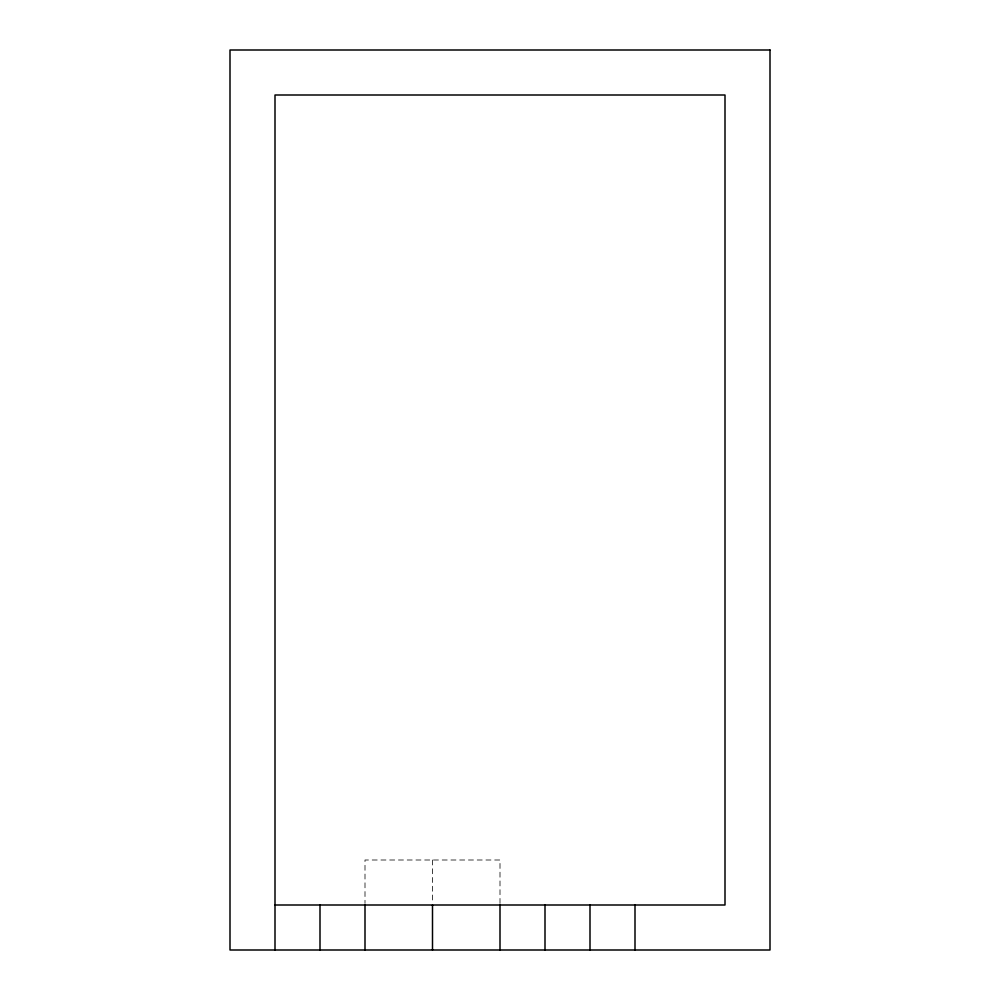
<?xml version="1.0" encoding="UTF-8"?>
<svg xmlns="http://www.w3.org/2000/svg" width="1000" height="1000" viewBox="0 0 1000 1000"><rect width="100%" height="100%" fill="white"/><g stroke="black" fill="none" stroke-linecap="round" stroke-linejoin="round"><path stroke-width="0.75" stroke-dasharray="5 3.75" d="M500 903.45L500 860L365 860L365 903.45M432.5 860L432.5 903.45"/><path stroke-width="1.5" d="M275 905L725 905L725 95L275 95L275 950M635 905L635 950M590 905L590 950M545 905L545 950M500 905L500 950M432.5 905L432.5 950M365 905L365 950M320 905L320 950M770 50L230 50L230 950L770 950L770 50"/></g></svg>
